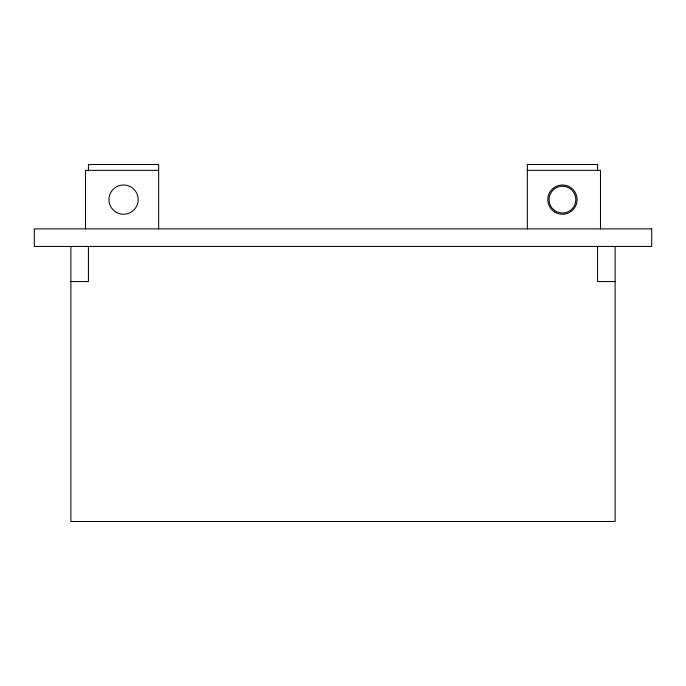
<?xml version="1.0" encoding="UTF-8"?>
<svg xmlns="http://www.w3.org/2000/svg" width="686" height="686" viewBox="0 0 686 686"><rect width="100%" height="100%" fill="white"/><g stroke="black" fill="none" stroke-linecap="round" stroke-linejoin="round"><path stroke-width="1.03" d="M158.655 170.36L85.51 170.36L85.51 228.884M527.345 170.36L600.49 170.36L600.49 228.884M70.872 281.552L88.434 281.552L88.434 246.437M615.128 281.552L597.566 281.552L597.566 246.437M615.128 246.437L615.128 521.489L70.872 521.489L70.872 246.437M597.566 170.891L597.566 164.511L527.345 164.511L527.345 228.884M158.655 228.884L158.655 164.511L88.434 164.511L88.434 170.891M651.7 228.884L34.3 228.884L34.3 246.437L651.7 246.437L651.7 228.884M116.234 212.291A14.629 14.629 0 0 0 138.178 199.626A14.629 14.629 0 0 0 116.234 186.952A14.629 14.629 0 0 0 116.234 212.291M553.336 209.419A13.386 13.386 0 0 0 575.494 202.627A13.386 13.386 0 0 0 558.533 186.824A13.386 13.386 0 0 0 553.336 209.419M554.571 211.948A14.629 14.629 0 0 0 577.072 200.286A14.629 14.629 0 0 0 555.72 186.635A14.629 14.629 0 0 0 554.571 211.948"/></g></svg>
